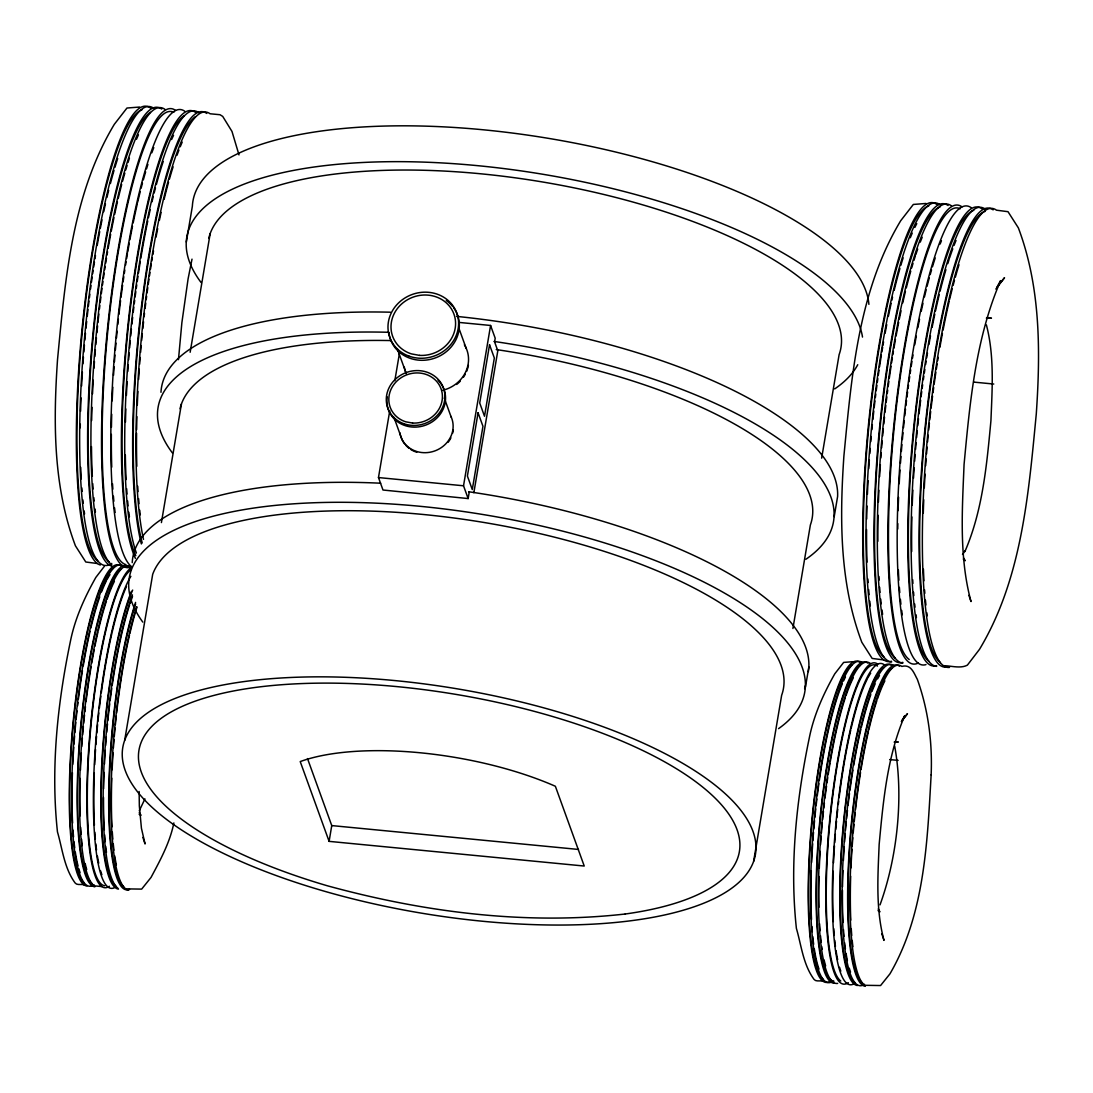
<?xml version="1.0" encoding="UTF-8"?>
<svg xmlns="http://www.w3.org/2000/svg" width="1093" height="1093" viewBox="0 0 1093 1093"><rect width="100%" height="100%" fill="white"/><g stroke="black" fill="none" stroke-linecap="round" stroke-linejoin="round"><path stroke-width="1.5" d="M178.46 359.652L181.875 322.708L188.092 278.838L192.013 259.137M186.329 242.018L192.368 206.194A342.546 121.268 9.6 0 1 528.875 135.3A342.546 121.268 9.6 0 1 868.908 304.36M124.657 740.439L152.678 574.358A320.823 113.576 9.6 0 1 506.346 526.498A320.823 113.576 9.6 0 1 781.645 695.285L753.624 861.352A320.823 113.576 9.6 0 1 247.961 864.481A320.823 113.576 9.6 0 1 315.836 676.854A320.823 113.576 9.6 0 1 753.624 861.352M161.409 522.591L181.424 404.027M190.155 352.26L210.157 233.683M469.225 492.164L468.146 498.558L382.987 490.019L378.479 477.559L389.75 410.763M394.819 380.706L399.614 352.315M329.102 841.364L300.22 761.575A178.979 63.367 9.6 0 1 555.367 786.263L584.236 866.039L329.102 841.364L331.753 825.584L307.502 758.569M468.146 498.558L463.528 485.784L490.579 325.468L458.882 322.408M473.856 492.711L497.807 350.771L494.582 341.877L495.197 338.229L490.579 325.468M792.917 628.489L810.378 524.941A320.823 113.576 9.6 0 0 496.249 349.569M821.649 458.145L839.123 354.61A320.823 113.576 9.6 0 0 556.993 184.526A320.823 113.576 9.6 0 0 208.749 238.438M805.473 686.964L808.861 666.921M834.219 516.62L837.593 496.577A342.546 121.268 9.6 0 0 456.546 316.383M173.869 822.92C169.921 842.498 160.357 860.027 151.025 877.433L141.653 889.115L125.722 888.869M144.932 798.874L139.262 810.815M998.21 284.863L1000.601 280.669C975.625 338.502 969.915 402.388 964.067 464.47C962.223 510.117 958.985 556.965 971.008 601.56L968.917 595.33M880.015 904.867C897.435 857.021 903.856 796.182 894.661 746.041M104.327 566.365L95.842 577.418C84.516 597.529 74.939 618.597 70.389 641.4C57.423 703.824 50.606 768.324 57.464 831.937C62.451 849.097 64.241 868.197 75.13 882.98C77.111 885.59 81.292 883.8 83.97 884.838M995.832 289.071L1004.535 277.718L996.925 286.912M962.509 554.438L965.297 550.804L964.969 551.405C982.716 510.281 986.774 464.867 990.927 420.723C992.184 388.821 994.548 356.072 986.378 324.853M902.408 719.836L907.477 713.702L901.383 721.653L904.717 715.765C887.229 756.26 883.24 800.978 879.155 844.438C877.857 876.381 875.589 909.171 884.005 940.39L881.805 933.846M987.648 317.23L986.364 318.145M895.659 741.368L894.757 742.01M139.631 107.046L126.966 108.029L114.3 124.342C71.919 194.868 65.266 279.521 57.519 359.638C53.243 422.171 53.079 486.453 75.431 545.817L85.787 562.007L97.332 563.51M926.003 203.476L913.338 204.446L900.673 220.772C858.292 291.284 851.638 375.951 843.892 456.068C839.629 518.588 839.451 582.883 861.803 642.247L872.159 658.437L883.718 659.926M987.02 318.295L991.447 318.145L987.252 317.844M852.499 661.73L843.646 662.413L834.765 673.848C823.439 693.946 813.861 715.013 809.312 737.83C796.346 800.24 789.529 864.741 796.387 928.353C801.388 945.527 803.164 964.627 814.053 979.396C816.034 982.006 820.215 980.216 822.892 981.254M894.183 742.147L898.309 742.01L894.607 741.71M973.89 382.113L993.769 384.039M378.479 477.559L463.528 485.784M943.355 665.705C950.91 665.651 960.419 668.916 967.387 665.131L979.492 649.351C1021.873 578.825 1028.527 494.173 1036.273 414.056C1040.55 351.536 1040.714 287.24 1018.362 227.877L1008.006 211.687L996.461 210.184A230.568 42.313 -84.5 0 0 928.517 426.584A230.568 42.313 -84.5 0 0 949.544 667.399M889.675 759.567L898.104 760.386M331.753 825.584L578.457 849.439M101.608 886.546L94.176 885.822A161.395 29.62 -84.5 0 1 85.104 706.461A161.395 29.62 -84.5 0 1 131.351 566.966M878.048 910.606L879.933 911.794L878.198 908.966M139.125 814.189L141.011 815.378L139.276 812.536M963.343 559.192L965.201 560.709L963.534 558.004M458.773 327.873L466.178 348.339M444.277 398.03L451.218 417.198M397.251 348.681L406.364 373.861M393.958 417.335L402.046 439.687A27.052 24.811 -19.9 0 0 404.601 443.84M142.882 837.429L145.082 843.974L141.434 828.289L139.344 805.992L139.125 791.496M238.998 154.905L231.989 131.447L222.726 116.418L220.021 114.724L210.075 113.768A230.568 42.313 -84.5 0 0 150.206 267.58A230.568 42.313 -84.5 0 0 143.497 539.368M464.375 344.773A32.599 29.894 -19.9 0 1 442.665 390.297M406.009 373.191A32.599 29.894 -19.9 0 1 404.314 367.152M450.917 416.365A27.052 24.811 -19.9 0 1 433.702 451.313A27.052 24.811 -19.9 0 1 399.819 432.678M891.533 661.251A230.568 42.313 -84.5 0 1 868.443 425.122A230.568 42.313 -84.5 0 1 936.81 204.418M918.366 662.986A230.568 42.313 -84.5 0 1 893.2 431.858A230.568 42.313 -84.5 0 1 961.99 206.864M902.873 663.096A230.568 42.313 -84.5 0 1 883.909 417.922A230.568 42.313 -84.5 0 1 951.388 205.826M891.615 662.003A230.568 42.313 -84.5 0 1 872.638 416.829A230.568 42.313 -84.5 0 1 940.13 204.746M902.791 662.344A230.568 42.313 -84.5 0 1 879.701 426.215A230.568 42.313 -84.5 0 1 948.082 205.511M895.304 658.191A227.699 41.78 -84.5 0 1 880.22 426.297A227.699 41.78 -84.5 0 1 940.021 207.028M882.625 614.321A227.699 41.78 -84.5 0 1 881.996 609.976M881.231 603.855A227.699 41.78 -84.5 0 1 880.698 599.06M880.056 592.379A227.699 41.78 -84.5 0 1 879.619 587.201M879.127 580.082A227.699 41.78 -84.5 0 1 878.909 576.435M877.843 541.281A227.699 41.78 -84.5 0 1 878.062 515.281M878.43 502.097A227.699 41.78 -84.5 0 1 878.909 490.292M879.605 476.63A227.699 41.78 -84.5 0 1 880.357 464.648M880.835 457.967A227.699 41.78 -84.5 0 1 881.218 452.912M881.627 447.843A227.699 41.78 -84.5 0 1 882.201 441.039M882.652 435.929A227.699 41.78 -84.5 0 1 883.294 429.098M883.8 424.002A227.699 41.78 -84.5 0 1 884.51 417.212M885.057 412.157A227.699 41.78 -84.5 0 1 885.822 405.476M886.218 402.046A227.699 41.78 -84.5 0 1 886.847 396.896M887.284 393.453A227.699 41.78 -84.5 0 1 887.721 390.023M888.172 386.594A227.699 41.78 -84.5 0 1 888.869 381.457M889.333 378.055A227.699 41.78 -84.5 0 1 891.055 366.237M891.56 362.903A227.699 41.78 -84.5 0 1 892.339 357.944M892.872 354.665A227.699 41.78 -84.5 0 1 893.405 351.427M893.937 348.216A227.699 41.78 -84.5 0 1 895.454 339.486M896.069 336.016A227.699 41.78 -84.5 0 1 898.665 322.367M899.32 319.033A227.699 41.78 -84.5 0 1 901.028 310.836M902.75 302.911A227.699 41.78 -84.5 0 1 905.428 291.421M906.302 287.896A227.699 41.78 -84.5 0 1 910.756 271.119M911.658 267.949A227.699 41.78 -84.5 0 1 913.038 263.345M913.953 260.366A227.699 41.78 -84.5 0 1 915.333 256.049M915.797 254.655A227.699 41.78 -84.5 0 1 917.696 249.095M920.265 242.113A227.699 41.78 -84.5 0 1 922.219 237.236M884.046 657.112A227.699 41.78 -84.5 0 1 868.962 425.218A227.699 41.78 -84.5 0 1 928.763 205.949M870.342 605.864A227.699 41.78 -84.5 0 1 869.782 601.191M869.099 594.66A227.699 41.78 -84.5 0 1 868.634 589.578M868.102 582.583A227.699 41.78 -84.5 0 1 867.856 578.989M867.036 562.157A227.699 41.78 -84.5 0 1 866.571 529.586M866.694 519.025A227.699 41.78 -84.5 0 1 867.009 506.004M867.418 494.296A227.699 41.78 -84.5 0 1 868.061 480.674M868.757 468.692A227.699 41.78 -84.5 0 1 869.331 460.221M869.823 453.513A227.699 41.78 -84.5 0 1 870.219 448.444M870.779 441.654A227.699 41.78 -84.5 0 1 871.23 436.544M871.872 429.713A227.699 41.78 -84.5 0 1 872.364 424.603M872.883 419.507A227.699 41.78 -84.5 0 1 873.799 411.064M874.168 407.716A227.699 41.78 -84.5 0 1 874.96 400.953M875.37 397.524A227.699 41.78 -84.5 0 1 875.794 394.081M876.231 390.652A227.699 41.78 -84.5 0 1 876.9 385.501M877.365 382.085A227.699 41.78 -84.5 0 1 877.829 378.67M878.307 375.268A227.699 41.78 -84.5 0 1 879.045 370.185M879.537 366.824A227.699 41.78 -84.5 0 1 881.341 355.211M881.873 351.96A227.699 41.78 -84.5 0 1 882.666 347.123M882.966 345.374A227.699 41.78 -84.5 0 1 883.568 341.877M885.125 333.201A227.699 41.78 -84.5 0 1 886.737 324.648M888.39 316.287A227.699 41.78 -84.5 0 1 891.137 303.376M891.833 300.261A227.699 41.78 -84.5 0 1 892.544 297.2M894.17 290.328A227.699 41.78 -84.5 0 1 899.935 268.441M900.851 265.312A227.699 41.78 -84.5 0 1 903.146 257.811M910.305 237.727A227.699 41.78 -84.5 0 1 912.245 233.082M914.841 227.44A227.699 41.78 -84.5 0 1 916.781 223.641M936.592 665.61A230.568 42.313 -84.5 0 1 913.502 429.481A230.568 42.313 -84.5 0 1 981.883 208.777M929.105 661.47A227.699 41.78 -84.5 0 1 914.021 429.576A227.699 41.78 -84.5 0 1 973.822 210.307M909.226 659.544A227.699 41.78 -84.5 0 1 895.946 410.681A227.699 41.78 -84.5 0 1 960.2 208.79M902.285 614.812A227.699 41.78 -84.5 0 1 901.684 610.4M900.919 604.197A227.699 41.78 -84.5 0 1 900.413 599.333M899.785 592.597A227.699 41.78 -84.5 0 1 899.375 587.365M898.897 580.192A227.699 41.78 -84.5 0 1 898.364 569.986M897.749 529.012A227.699 41.78 -84.5 0 1 897.818 523.629M898.104 510.663A227.699 41.78 -84.5 0 1 898.569 497.301M899.211 483.693A227.699 41.78 -84.5 0 1 900.017 469.99M900.468 463.241A227.699 41.78 -84.5 0 1 900.974 456.519M901.37 451.45A227.699 41.78 -84.5 0 1 901.93 444.66M902.381 439.55A227.699 41.78 -84.5 0 1 903.009 432.732M903.515 427.623A227.699 41.78 -84.5 0 1 904.212 420.832M904.758 415.764A227.699 41.78 -84.5 0 1 905.51 409.055M905.906 405.681A227.699 41.78 -84.5 0 1 906.521 400.53M906.944 397.101A227.699 41.78 -84.5 0 1 907.6 391.95M908.051 388.521A227.699 41.78 -84.5 0 1 908.515 385.091M908.98 381.676A227.699 41.78 -84.5 0 1 909.704 376.579M910.196 373.191A227.699 41.78 -84.5 0 1 910.688 369.83M911.193 366.483A227.699 41.78 -84.5 0 1 911.958 361.51M912.491 358.231A227.699 41.78 -84.5 0 1 913.01 354.965M914.718 344.882A227.699 41.78 -84.5 0 1 916.276 336.207M917.874 327.668A227.699 41.78 -84.5 0 1 919.541 319.293M921.249 311.15A227.699 41.78 -84.5 0 1 922.984 303.28M924.459 296.9A227.699 41.78 -84.5 0 1 926.181 289.823M927.055 286.352A227.699 41.78 -84.5 0 1 929.282 277.923M930.184 274.644A227.699 41.78 -84.5 0 1 931.55 269.875M932.452 266.788A227.699 41.78 -84.5 0 1 935.212 257.975M940.144 244.026A227.699 41.78 -84.5 0 1 941.442 240.747M925.99 664.585A230.568 42.313 -84.5 0 1 902.9 428.456A230.568 42.313 -84.5 0 1 971.281 207.752M916.426 617.6A227.699 41.78 -84.5 0 1 916.002 614.717M915.019 607.134A227.699 41.78 -84.5 0 1 914.663 603.951M913.844 595.658A227.699 41.78 -84.5 0 1 913.557 592.215M912.915 583.348A227.699 41.78 -84.5 0 1 912.696 579.714M911.712 551.473A227.699 41.78 -84.5 0 1 911.89 516.921M912.231 505.362A227.699 41.78 -84.5 0 1 912.86 490.156M913.502 478.188A227.699 41.78 -84.5 0 1 914.158 467.913M914.636 461.232A227.699 41.78 -84.5 0 1 915.142 454.497M915.551 449.414A227.699 41.78 -84.5 0 1 916.139 442.597M916.603 437.487A227.699 41.78 -84.5 0 1 917.259 430.669M917.778 425.573A227.699 41.78 -84.5 0 1 918.489 418.797M919.049 413.755A227.699 41.78 -84.5 0 1 920.648 400.161M921.085 396.732A227.699 41.78 -84.5 0 1 921.741 391.581M922.191 388.152A227.699 41.78 -84.5 0 1 922.656 384.736M923.38 379.626A227.699 41.78 -84.5 0 1 923.858 376.224M924.35 372.863A227.699 41.78 -84.5 0 1 924.856 369.502M925.621 364.502A227.699 41.78 -84.5 0 1 926.14 361.209M926.673 357.944A227.699 41.78 -84.5 0 1 927.465 353.08M928.941 344.486A227.699 41.78 -84.5 0 1 930.498 335.838M932.124 327.326A227.699 41.78 -84.5 0 1 934.816 314.115M935.512 310.904A227.699 41.78 -84.5 0 1 939.229 294.686M940.089 291.162A227.699 41.78 -84.5 0 1 945.923 269.67M947.754 263.632A227.699 41.78 -84.5 0 1 949.134 259.314M949.585 257.921A227.699 41.78 -84.5 0 1 952.768 248.808M954.066 245.378A227.699 41.78 -84.5 0 1 956.02 240.501M936.674 666.361A230.568 42.313 -84.5 0 1 917.696 421.188A230.568 42.313 -84.5 0 1 985.189 209.105M947.863 666.703A230.568 42.313 -84.5 0 1 924.774 430.574A230.568 42.313 -84.5 0 1 993.141 209.87M940.363 662.549A227.699 41.78 -84.5 0 1 925.293 430.656A227.699 41.78 -84.5 0 1 985.094 211.386M927.26 615.81A227.699 41.78 -84.5 0 1 926.864 612.831M925.935 605.03A227.699 41.78 -84.5 0 1 925.429 600.112M924.828 593.308A227.699 41.78 -84.5 0 1 924.555 589.796M923.968 580.793A227.699 41.78 -84.5 0 1 923.421 569.234M923.284 513.095A227.699 41.78 -84.5 0 1 923.749 499.733M924.295 487.833A227.699 41.78 -84.5 0 1 925.088 474.143M925.662 465.673A227.699 41.78 -84.5 0 1 926.154 458.964M926.55 453.896A227.699 41.78 -84.5 0 1 927.11 447.092M927.561 441.982A227.699 41.78 -84.5 0 1 928.189 435.164M928.695 430.055A227.699 41.78 -84.5 0 1 929.392 423.264M929.747 419.89A227.699 41.78 -84.5 0 1 930.69 411.501M931.086 408.113A227.699 41.78 -84.5 0 1 932.561 396.103M933.012 392.66A227.699 41.78 -84.5 0 1 933.695 387.523M934.16 384.108A227.699 41.78 -84.5 0 1 935.868 372.262M936.373 368.915A227.699 41.78 -84.5 0 1 937.152 363.942M937.671 360.663A227.699 41.78 -84.5 0 1 938.19 357.397M939.898 347.328A227.699 41.78 -84.5 0 1 942.412 333.502M943.068 330.1A227.699 41.78 -84.5 0 1 949.216 301.135M949.639 299.332A227.699 41.78 -84.5 0 1 952.235 288.784M953.123 285.369A227.699 41.78 -84.5 0 1 954.462 280.354M955.364 277.089A227.699 41.78 -84.5 0 1 959.012 264.725M142.8 622.095A342.546 121.268 9.6 0 1 486.303 515.076A342.546 121.268 9.6 0 1 778.558 728.648M132.226 562.649A342.546 121.268 9.6 0 1 380.665 483.215M468.678 491.754A342.546 121.268 9.6 0 1 808.342 671.621M494.036 341.453A342.546 121.268 9.6 0 1 805.937 559.247M172.448 452.98A342.546 121.268 9.6 0 1 388.739 332.286M180.017 408.782A320.823 113.576 9.6 0 1 390.611 340.565M160.972 392.305A342.546 121.268 9.6 0 1 390.406 312.202M857.745 364.707A342.546 121.268 9.6 0 1 834.683 388.917M201.194 282.65A342.546 121.268 9.6 0 1 465.181 164.551A342.546 121.268 9.6 0 1 862.5 337.068M453.267 429.904A27.052 24.811 -19.9 0 1 452.639 433.17M450.876 437.869A27.052 24.811 -19.9 0 1 448.171 442.228M416.788 452.242A27.052 24.811 -19.9 0 1 410.667 449.387M409.301 448.444A27.052 24.811 -19.9 0 1 405.64 445.097M438.033 380.255A29.593 27.134 -19.9 0 1 424.535 425.532A29.593 27.134 -19.9 0 1 387.277 396.896M100.351 564.999A230.568 42.313 -84.5 0 1 83.41 315.781A230.568 42.313 -84.5 0 1 150.438 108.002M131.98 566.557A230.568 42.313 -84.5 0 1 106.827 335.428A230.568 42.313 -84.5 0 1 175.618 110.434M111.91 564.917A230.568 42.313 -84.5 0 1 98.957 308.691A230.568 42.313 -84.5 0 1 165.016 109.409M111.773 563.428A230.568 42.313 -84.5 0 1 84.557 337.573A230.568 42.313 -84.5 0 1 153.744 108.316M111.609 566.078A230.568 42.313 -84.5 0 1 94.681 316.874A230.568 42.313 -84.5 0 1 161.709 109.081M108.931 561.775A227.699 41.78 -84.5 0 1 93.042 338.324A227.699 41.78 -84.5 0 1 150.383 112.292M95.419 512.057A227.699 41.78 -84.5 0 1 95.036 508.996M94.148 500.99A227.699 41.78 -84.5 0 1 93.834 497.657M93.11 489.022A227.699 41.78 -84.5 0 1 92.741 483.652M92.331 476.329A227.699 41.78 -84.5 0 1 91.484 446.6M91.648 420.477A227.699 41.78 -84.5 0 1 92.003 407.347M92.522 393.876A227.699 41.78 -84.5 0 1 93.233 380.2M93.984 368.218A227.699 41.78 -84.5 0 1 94.463 361.537M94.845 356.496A227.699 41.78 -84.5 0 1 95.378 349.719M95.815 344.609A227.699 41.78 -84.5 0 1 96.43 337.792M96.922 332.682A227.699 41.78 -84.5 0 1 97.605 325.878M97.946 322.476A227.699 41.78 -84.5 0 1 98.876 314.06M99.449 309.046A227.699 41.78 -84.5 0 1 99.846 305.616M100.269 302.187A227.699 41.78 -84.5 0 1 100.898 297.036M101.348 293.593A227.699 41.78 -84.5 0 1 102.018 288.456M102.482 285.041A227.699 41.78 -84.5 0 1 102.961 281.625M103.439 278.223A227.699 41.78 -84.5 0 1 104.177 273.168M104.682 269.807A227.699 41.78 -84.5 0 1 105.188 266.473M105.707 263.167A227.699 41.78 -84.5 0 1 106.486 258.249M107.018 254.997A227.699 41.78 -84.5 0 1 107.565 251.786M108.152 248.289A227.699 41.78 -84.5 0 1 110.653 234.421M111.295 231.019A227.699 41.78 -84.5 0 1 113.959 217.657M114.642 214.419A227.699 41.78 -84.5 0 1 117.429 201.863M118.208 198.557A227.699 41.78 -84.5 0 1 121.678 184.58M122.566 181.219A227.699 41.78 -84.5 0 1 124.834 173.104M125.736 169.975A227.699 41.78 -84.5 0 1 127.116 165.412M128.031 162.474A227.699 41.78 -84.5 0 1 129.411 158.225M136.488 139.262A227.699 41.78 -84.5 0 1 138.442 134.835M97.66 560.682A227.699 41.78 -84.5 0 1 82.576 328.788A227.699 41.78 -84.5 0 1 142.391 109.519M84.557 513.929A227.699 41.78 -84.5 0 1 84.161 510.964M83.218 503.163A227.699 41.78 -84.5 0 1 82.877 499.897M82.112 491.426A227.699 41.78 -84.5 0 1 81.852 487.929M81.265 478.925A227.699 41.78 -84.5 0 1 80.718 467.353M80.24 427.787A227.699 41.78 -84.5 0 1 80.295 424.193M80.581 411.228A227.699 41.78 -84.5 0 1 81.046 397.866M81.592 385.966A227.699 41.78 -84.5 0 1 82.385 372.262M82.945 363.805A227.699 41.78 -84.5 0 1 83.437 357.083M83.847 352.014A227.699 41.78 -84.5 0 1 84.407 345.224M84.858 340.114A227.699 41.78 -84.5 0 1 85.486 333.297M85.992 328.187A227.699 41.78 -84.5 0 1 86.689 321.397M87.235 316.328A227.699 41.78 -84.5 0 1 87.987 309.62M88.383 306.245A227.699 41.78 -84.5 0 1 88.998 301.094M89.421 297.665A227.699 41.78 -84.5 0 1 89.858 294.222M90.528 289.085A227.699 41.78 -84.5 0 1 90.992 285.656M91.457 282.24A227.699 41.78 -84.5 0 1 92.181 277.144M92.659 273.756A227.699 41.78 -84.5 0 1 93.165 270.395M93.67 267.047A227.699 41.78 -84.5 0 1 94.435 262.074M94.968 258.781A227.699 41.78 -84.5 0 1 95.487 255.53M97.195 245.447A227.699 41.78 -84.5 0 1 99.709 231.62M100.351 228.232A227.699 41.78 -84.5 0 1 102.018 219.857M103.726 211.714A227.699 41.78 -84.5 0 1 105.461 203.844M106.936 197.464A227.699 41.78 -84.5 0 1 108.658 190.387M110.407 183.501A227.699 41.78 -84.5 0 1 114.014 170.44M114.929 167.338A227.699 41.78 -84.5 0 1 117.689 158.54M135.395 558.345A230.568 42.313 -84.5 0 1 132.144 290.096A230.568 42.313 -84.5 0 1 195.497 112.36M135.805 555.64A227.699 41.78 -84.5 0 1 129.015 320.003A227.699 41.78 -84.5 0 1 184.184 115.571M125.818 564.589A227.699 41.78 -84.5 0 1 108.644 322.667A227.699 41.78 -84.5 0 1 173.828 112.36M115.107 512.453A227.699 41.78 -84.5 0 1 114.546 507.78M113.863 501.25A227.699 41.78 -84.5 0 1 113.412 496.167M112.866 489.158A227.699 41.78 -84.5 0 1 112.511 483.762M111.746 467.121A227.699 41.78 -84.5 0 1 111.363 434.386M111.445 427.199A227.699 41.78 -84.5 0 1 111.718 414.233M112.183 400.871A227.699 41.78 -84.5 0 1 112.825 387.264M113.535 375.282A227.699 41.78 -84.5 0 1 114.096 366.811M114.464 361.783A227.699 41.78 -84.5 0 1 114.984 355.034M115.407 349.938A227.699 41.78 -84.5 0 1 116.008 343.12M116.473 338.01A227.699 41.78 -84.5 0 1 117.129 331.193M117.825 324.402A227.699 41.78 -84.5 0 1 118.372 319.334M118.946 314.306A227.699 41.78 -84.5 0 1 120.572 300.671M121.009 297.241A227.699 41.78 -84.5 0 1 122.607 285.246M123.085 281.844A227.699 41.78 -84.5 0 1 123.81 276.775M124.315 273.4A227.699 41.78 -84.5 0 1 124.821 270.067M125.586 265.08A227.699 41.78 -84.5 0 1 126.105 261.801M126.638 258.535A227.699 41.78 -84.5 0 1 127.444 253.713M127.731 251.964A227.699 41.78 -84.5 0 1 129.261 243.247M129.889 239.791A227.699 41.78 -84.5 0 1 132.499 226.196M133.168 222.876A227.699 41.78 -84.5 0 1 137.308 203.79M137.663 202.273A227.699 41.78 -84.5 0 1 140.232 191.658M141.12 188.215A227.699 41.78 -84.5 0 1 142.445 183.146M143.347 179.853A227.699 41.78 -84.5 0 1 145.629 171.888M146.544 168.841A227.699 41.78 -84.5 0 1 147.91 164.401M151.831 152.801A227.699 41.78 -84.5 0 1 153.771 147.61M131.788 566.843A230.568 42.313 -84.5 0 1 118.836 310.617A230.568 42.313 -84.5 0 1 184.895 111.336M129.411 516.811A227.699 41.78 -84.5 0 1 128.837 512.262M128.113 505.895A227.699 41.78 -84.5 0 1 127.621 500.922M127.048 494.05A227.699 41.78 -84.5 0 1 126.665 488.721M126.132 479.595A227.699 41.78 -84.5 0 1 125.34 455.057M125.476 422.117A227.699 41.78 -84.5 0 1 125.845 408.946M126.405 395.434A227.699 41.78 -84.5 0 1 127.13 381.758M127.785 371.483A227.699 41.78 -84.5 0 1 128.25 364.816M128.632 359.761A227.699 41.78 -84.5 0 1 129.179 352.984M129.616 347.875A227.699 41.78 -84.5 0 1 130.231 341.057M130.723 335.947A227.699 41.78 -84.5 0 1 131.392 329.143M131.925 324.061A227.699 41.78 -84.5 0 1 132.663 317.325M133.237 312.311A227.699 41.78 -84.5 0 1 133.852 307.174M134.275 303.731A227.699 41.78 -84.5 0 1 134.699 300.302M135.136 296.872A227.699 41.78 -84.5 0 1 135.819 291.722M136.283 288.306A227.699 41.78 -84.5 0 1 136.762 284.89M137.24 281.502A227.699 41.78 -84.5 0 1 137.978 276.433M138.483 273.072A227.699 41.78 -84.5 0 1 140.287 261.514M140.819 258.262A227.699 41.78 -84.5 0 1 147.76 220.936M148.443 217.685A227.699 41.78 -84.5 0 1 150.178 209.747M151.995 201.822A227.699 41.78 -84.5 0 1 153.28 196.494M154.154 192.996A227.699 41.78 -84.5 0 1 155.479 187.859M156.367 184.498A227.699 41.78 -84.5 0 1 163.212 161.504M171.587 139.535A227.699 41.78 -84.5 0 1 173.527 135.368M136.393 553.058A230.568 42.313 -84.5 0 1 136.557 282.472A230.568 42.313 -84.5 0 1 198.817 112.675M141.352 543.959A230.568 42.313 -84.5 0 1 146.148 272.034A230.568 42.313 -84.5 0 1 206.768 113.44M142.227 542.975A227.699 41.78 -84.5 0 1 142.377 303.321A227.699 41.78 -84.5 0 1 195.442 116.65M140.287 514.885A227.699 41.78 -84.5 0 1 139.726 510.212M139.043 503.695A227.699 41.78 -84.5 0 1 138.592 498.599M138.046 491.604A227.699 41.78 -84.5 0 1 137.704 486.194M136.83 466.274A227.699 41.78 -84.5 0 1 136.57 433.238M136.625 429.631A227.699 41.78 -84.5 0 1 136.912 416.679M137.308 404.997A227.699 41.78 -84.5 0 1 137.923 391.417M138.606 379.421A227.699 41.78 -84.5 0 1 139.276 369.243M139.644 364.215A227.699 41.78 -84.5 0 1 140.164 357.466M140.587 352.37A227.699 41.78 -84.5 0 1 141.188 345.566M141.653 340.442A227.699 41.78 -84.5 0 1 142.322 333.625M142.841 328.528A227.699 41.78 -84.5 0 1 143.566 321.779M144.126 316.738A227.699 41.78 -84.5 0 1 144.508 313.404M145.123 308.253A227.699 41.78 -84.5 0 1 145.752 303.103M146.189 299.673A227.699 41.78 -84.5 0 1 146.626 296.244M147.09 292.815A227.699 41.78 -84.5 0 1 147.787 287.691M148.265 284.289A227.699 41.78 -84.5 0 1 148.99 279.207M149.495 275.846A227.699 41.78 -84.5 0 1 150.001 272.499M150.506 269.179A227.699 41.78 -84.5 0 1 151.285 264.233M151.818 260.981A227.699 41.78 -84.5 0 1 152.351 257.743M152.924 254.396A227.699 41.78 -84.5 0 1 153.526 250.898M156.039 237.072A227.699 41.78 -84.5 0 1 157.679 228.628M159.373 220.39A227.699 41.78 -84.5 0 1 161.095 212.411M164.114 199.35A227.699 41.78 -84.5 0 1 168.527 182.285M169.442 179.047A227.699 41.78 -84.5 0 1 173.104 166.833M177.025 155.233A227.699 41.78 -84.5 0 1 178.951 150.042M180.249 146.749A227.699 41.78 -84.5 0 1 182.203 142.104M86.962 886.04A161.395 29.62 -84.5 0 1 73.969 713.838A161.395 29.62 -84.5 0 1 121.145 565.983M109.396 886.259A161.395 29.62 -84.5 0 1 88.67 749.129A161.395 29.62 -84.5 0 1 130.982 567.95M94.08 884.784A161.395 29.62 -84.5 0 1 75.034 726.681A161.395 29.62 -84.5 0 1 123.468 566.201M94.845 886.806A161.395 29.62 -84.5 0 1 81.852 714.603A161.395 29.62 -84.5 0 1 129.029 566.734M92.085 883.622A159.387 29.251 -84.5 0 1 80.964 727.2A159.387 29.251 -84.5 0 1 121.104 568.988M86.716 869.522A159.387 29.251 -84.5 0 1 85.172 863.525M82.248 845.64A159.387 29.251 -84.5 0 1 81.579 839.328M81.142 834.328A159.387 29.251 -84.5 0 1 80.663 827.387M80.144 815.856A159.387 29.251 -84.5 0 1 80.144 778.421M80.431 770.141A159.387 29.251 -84.5 0 1 81.306 753.227M81.743 746.505A159.387 29.251 -84.5 0 1 82.358 738.267M82.631 734.947A159.387 29.251 -84.5 0 1 83.369 726.599M83.683 723.252A159.387 29.251 -84.5 0 1 84.53 714.931M84.899 711.625A159.387 29.251 -84.5 0 1 85.445 706.706M86.06 701.61A159.387 29.251 -84.5 0 1 91.129 666.634M91.73 663.178A159.387 29.251 -84.5 0 1 94.23 649.611M94.886 646.305A159.387 29.251 -84.5 0 1 97.946 632.123M98.288 630.62A159.387 29.251 -84.5 0 1 106.431 601.136M107.032 599.36A159.387 29.251 -84.5 0 1 114.396 581.367M84.202 882.857A159.387 29.251 -84.5 0 1 73.081 726.449A159.387 29.251 -84.5 0 1 113.221 568.223M80.076 872.624A159.387 29.251 -84.5 0 1 78.833 868.771M78.04 865.888A159.387 29.251 -84.5 0 1 75.321 852.144M74.734 847.881A159.387 29.251 -84.5 0 1 74.01 841.774M73.545 836.924A159.387 29.251 -84.5 0 1 73.012 830.134M72.589 823.043A159.387 29.251 -84.5 0 1 72.425 772.71M72.766 764.335A159.387 29.251 -84.5 0 1 73.75 747.366M73.969 744.101A159.387 29.251 -84.5 0 1 74.611 735.849M74.884 732.515A159.387 29.251 -84.5 0 1 75.8 722.487M76.127 719.153A159.387 29.251 -84.5 0 1 77.002 710.86M77.562 705.955A159.387 29.251 -84.5 0 1 77.972 702.553M78.382 699.137A159.387 29.251 -84.5 0 1 82.453 670.678M83.246 665.869A159.387 29.251 -84.5 0 1 90.05 631.358M90.828 628.051A159.387 29.251 -84.5 0 1 99.75 596.846M101.581 591.846A159.387 29.251 -84.5 0 1 106.513 580.602M107.114 579.427A159.387 29.251 -84.5 0 1 109.969 574.617M118.509 889.101A161.395 29.62 -84.5 0 1 101.471 770.469A161.395 29.62 -84.5 0 1 131.392 591.395M115.749 885.904A159.387 29.251 -84.5 0 1 102.428 758.966A159.387 29.251 -84.5 0 1 132.663 590.07M104.791 885.754A159.387 29.251 -84.5 0 1 89.981 736.436A159.387 29.251 -84.5 0 1 130.846 569.931M101.881 874.728A159.387 29.251 -84.5 0 1 100.624 870.875M98.725 863.224A159.387 29.251 -84.5 0 1 97.427 856.147M96.526 849.985A159.387 29.251 -84.5 0 1 95.815 843.878M95.337 839.028A159.387 29.251 -84.5 0 1 94.804 832.238M94.394 825.16A159.387 29.251 -84.5 0 1 94.285 773.161M94.654 764.758A159.387 29.251 -84.5 0 1 95.542 749.484M95.897 744.565A159.387 29.251 -84.5 0 1 96.553 736.286M96.826 732.952A159.387 29.251 -84.5 0 1 97.605 724.604M97.933 721.271A159.387 29.251 -84.5 0 1 98.807 712.978M99.367 708.059A159.387 29.251 -84.5 0 1 100.843 696.145M101.294 692.743A159.387 29.251 -84.5 0 1 111.855 633.462M112.21 631.973A159.387 29.251 -84.5 0 1 126.474 586.545M114.259 887.817A161.395 29.62 -84.5 0 1 94.435 761.766A161.395 29.62 -84.5 0 1 130.873 576.339M106.472 852.376A159.387 29.251 -84.5 0 1 105.72 846.392M105.229 841.61A159.387 29.251 -84.5 0 1 104.668 834.915M104.327 829.669A159.387 29.251 -84.5 0 1 103.521 797.535M103.616 788.777A159.387 29.251 -84.5 0 1 104.095 772.423M104.477 764.007A159.387 29.251 -84.5 0 1 105.283 750.426M105.638 745.508A159.387 29.251 -84.5 0 1 106.294 737.229M106.718 732.228A159.387 29.251 -84.5 0 1 107.51 723.88M107.838 720.547A159.387 29.251 -84.5 0 1 109.724 703.892M110.147 700.49A159.387 29.251 -84.5 0 1 111.746 688.617M112.224 685.256A159.387 29.251 -84.5 0 1 129.63 604.839M130.094 603.432A159.387 29.251 -84.5 0 1 132.513 596.518M117.839 888.103A161.395 29.62 -84.5 0 1 104.026 765.483A161.395 29.62 -84.5 0 1 132.458 594.865M129.575 889.306A161.395 29.62 -84.5 0 1 108.822 787.793A161.395 29.62 -84.5 0 1 135.573 602.393M123.632 886.669A159.387 29.251 -84.5 0 1 109.737 771.289A159.387 29.251 -84.5 0 1 135.655 603.964M116.364 864.932A159.387 29.251 -84.5 0 1 114.751 855.956M113.973 850.204A159.387 29.251 -84.5 0 1 113.276 844.001M112.825 839.069A159.387 29.251 -84.5 0 1 112.319 832.197M112.019 826.868A159.387 29.251 -84.5 0 1 111.8 778.189M112.128 769.827A159.387 29.251 -84.5 0 1 113.057 752.886M113.399 747.913A159.387 29.251 -84.5 0 1 114.041 739.66M114.314 736.327A159.387 29.251 -84.5 0 1 115.066 727.979M115.393 724.632A159.387 29.251 -84.5 0 1 116.254 716.325M116.623 713.032A159.387 29.251 -84.5 0 1 129.48 635.17M129.835 633.667A159.387 29.251 -84.5 0 1 137.049 607.052M128.714 890.085A161.395 29.62 -84.5 0 1 111.254 783.203A161.395 29.62 -84.5 0 1 136.557 606.779M468.405 365.226A32.599 29.894 -19.9 0 1 466.602 371.401M465.194 374.339A32.599 29.894 -19.9 0 1 463.473 377.167M460.358 381.047A32.599 29.894 -19.9 0 1 456.642 384.463M453.486 307.529A35.645 32.694 -19.9 0 1 435.943 357.698A35.645 32.694 -19.9 0 1 388.889 332.504M446.272 300.466A35.645 32.694 -19.9 0 1 452.611 306.395M830.694 980.981A161.395 29.62 -84.5 0 1 811.634 822.879A161.395 29.62 -84.5 0 1 860.068 662.399M848.318 982.689A161.395 29.62 -84.5 0 1 829.259 824.587A161.395 29.62 -84.5 0 1 877.693 664.107M837.662 983.399A161.395 29.62 -84.5 0 1 822.66 815.46A161.395 29.62 -84.5 0 1 870.274 663.383M833.016 981.2A161.395 29.62 -84.5 0 1 813.957 823.097A161.395 29.62 -84.5 0 1 862.391 662.618M833.768 983.222A161.395 29.62 -84.5 0 1 820.775 811.02A161.395 29.62 -84.5 0 1 867.951 663.164M833.973 981.241A159.387 29.251 -84.5 0 1 819.163 831.923A159.387 29.251 -84.5 0 1 860.027 665.405M825.639 965.952A159.387 29.251 -84.5 0 1 824.095 959.941M822.141 949.325A159.387 29.251 -84.5 0 1 821.731 946.511M821.171 942.07A159.387 29.251 -84.5 0 1 820.501 935.745M820.064 930.744A159.387 29.251 -84.5 0 1 819.586 923.804M818.93 907.299A159.387 29.251 -84.5 0 1 819.026 876.477M819.299 868.225A159.387 29.251 -84.5 0 1 820.119 851.351M820.556 844.547A159.387 29.251 -84.5 0 1 821.157 836.336M821.417 833.03A159.387 29.251 -84.5 0 1 822.291 823.015M822.605 819.668A159.387 29.251 -84.5 0 1 823.453 811.348M823.821 808.055A159.387 29.251 -84.5 0 1 824.382 803.136M824.983 798.027A159.387 29.251 -84.5 0 1 826.54 786.127M827.005 782.752A159.387 29.251 -84.5 0 1 827.729 777.724M828.234 774.404A159.387 29.251 -84.5 0 1 830.052 763.051M830.352 761.329A159.387 29.251 -84.5 0 1 845.354 697.566M845.955 695.776A159.387 29.251 -84.5 0 1 853.319 677.783M823.125 979.273A159.387 29.251 -84.5 0 1 812.003 822.865A159.387 29.251 -84.5 0 1 852.144 664.64M818.999 969.04A159.387 29.251 -84.5 0 1 814.244 948.56M813.657 944.297A159.387 29.251 -84.5 0 1 812.768 936.605M812.318 931.673A159.387 29.251 -84.5 0 1 811.935 926.55M811.512 919.473A159.387 29.251 -84.5 0 1 811.293 870.793M811.621 862.445A159.387 29.251 -84.5 0 1 812.673 843.796M812.891 840.517A159.387 29.251 -84.5 0 1 813.534 832.265M813.807 828.931A159.387 29.251 -84.5 0 1 814.558 820.583M814.886 817.236A159.387 29.251 -84.5 0 1 815.747 808.929M816.116 805.637A159.387 29.251 -84.5 0 1 816.895 798.969M817.304 795.567A159.387 29.251 -84.5 0 1 818.876 783.667M819.354 780.306A159.387 29.251 -84.5 0 1 828.986 727.774M829.327 726.285A159.387 29.251 -84.5 0 1 842.361 683.671M843.591 680.857A159.387 29.251 -84.5 0 1 845.435 677.018M857.431 985.517A161.395 29.62 -84.5 0 1 844.438 813.301A161.395 29.62 -84.5 0 1 891.615 665.446M854.671 982.334A159.387 29.251 -84.5 0 1 843.55 825.912A159.387 29.251 -84.5 0 1 883.69 667.7M840.763 980.981A159.387 29.251 -84.5 0 1 831.8 803.847A159.387 29.251 -84.5 0 1 877.474 666.074M840.804 971.158A159.387 29.251 -84.5 0 1 839.547 967.291M837.662 959.654A159.387 29.251 -84.5 0 1 836.049 950.678M835.448 946.401A159.387 29.251 -84.5 0 1 834.738 940.308M834.26 935.444A159.387 29.251 -84.5 0 1 833.74 928.654M833.317 921.577A159.387 29.251 -84.5 0 1 833.153 871.244M833.494 862.869A159.387 29.251 -84.5 0 1 834.478 845.9M834.697 842.635A159.387 29.251 -84.5 0 1 835.339 834.369M835.749 829.368A159.387 29.251 -84.5 0 1 836.528 821.021M836.855 817.687A159.387 29.251 -84.5 0 1 837.73 809.394M838.29 804.475A159.387 29.251 -84.5 0 1 838.7 801.073M839.11 797.671A159.387 29.251 -84.5 0 1 850.778 729.892M851.133 728.389A159.387 29.251 -84.5 0 1 867.241 679.136M867.842 677.961A159.387 29.251 -84.5 0 1 870.697 673.151M854.808 983.317A161.395 29.62 -84.5 0 1 835.762 825.215A161.395 29.62 -84.5 0 1 884.196 664.735M850.545 972.087A159.387 29.251 -84.5 0 1 849.288 968.234M847.403 960.597A159.387 29.251 -84.5 0 1 846.091 953.506M845.395 948.806A159.387 29.251 -84.5 0 1 844.643 942.808M844.001 936.387A159.387 29.251 -84.5 0 1 843.482 929.596M843.058 922.519A159.387 29.251 -84.5 0 1 842.471 890.371M842.512 886.778A159.387 29.251 -84.5 0 1 842.949 870.52M843.4 860.423A159.387 29.251 -84.5 0 1 844.22 846.843M844.561 841.938A159.387 29.251 -84.5 0 1 845.217 833.645M845.49 830.311A159.387 29.251 -84.5 0 1 846.269 821.963M846.597 818.63A159.387 29.251 -84.5 0 1 847.471 810.337M848.031 805.418A159.387 29.251 -84.5 0 1 849.507 793.504M849.958 790.102A159.387 29.251 -84.5 0 1 852.923 770.141M853.715 765.332A159.387 29.251 -84.5 0 1 860.874 729.332M861.298 727.514A159.387 29.251 -84.5 0 1 870.82 694.615M872.05 691.322A159.387 29.251 -84.5 0 1 875.138 683.904M877.583 678.903A159.387 29.251 -84.5 0 1 879.482 675.583M864.549 984.26A161.395 29.62 -84.5 0 1 845.504 826.158A161.395 29.62 -84.5 0 1 893.937 665.678M865.314 986.282A161.395 29.62 -84.5 0 1 852.321 814.066A161.395 29.62 -84.5 0 1 899.498 666.211M862.555 983.085A159.387 29.251 -84.5 0 1 851.433 826.677A159.387 29.251 -84.5 0 1 891.574 668.465M852.895 946.634A159.387 29.251 -84.5 0 1 852.198 940.417M851.748 935.485A159.387 29.251 -84.5 0 1 851.242 928.613M850.791 920.156A159.387 29.251 -84.5 0 1 850.668 876.258M850.969 867.938A159.387 29.251 -84.5 0 1 851.98 849.302M852.212 845.968A159.387 29.251 -84.5 0 1 852.827 837.744M853.237 832.743A159.387 29.251 -84.5 0 1 853.988 824.395M854.316 821.062A159.387 29.251 -84.5 0 1 855.177 812.755M855.546 809.448A159.387 29.251 -84.5 0 1 860.546 772.532M861.065 769.294A159.387 29.251 -84.5 0 1 868.416 731.586M868.757 730.097A159.387 29.251 -84.5 0 1 876.9 700.613M877.501 698.823A159.387 29.251 -84.5 0 1 884.865 680.83M804.708 687.962L804.694 688.713L805.254 685.98L804.708 687.962M931.14 774.91C927.301 842.197 924.733 914.158 889.948 973.849L880.575 985.544L864.645 985.299A161.395 29.62 -84.5 0 1 855.573 805.937A161.395 29.62 -84.5 0 1 901.821 666.429C911.111 663.888 913.844 672.974 917.314 679.286C928.299 709.931 932.493 742.352 931.14 774.91M478.065 412.785L467.394 476.042L472.285 489.541L482.956 426.284L478.065 412.785M489.541 344.773L479.718 403.016L484.513 416.255L494.337 358.012L489.541 344.773M625.223 914.008C525.268 925.306 424.125 912.231 327.49 885.822A304.523 107.811 9.6 0 1 183.446 705.818A304.523 107.811 9.6 0 1 639.596 749.006A304.523 107.811 9.6 0 1 625.223 914.008M419.616 355.389L411.433 353.9A32.599 29.894 -19.9 0 1 401.076 304.469A32.599 29.894 -19.9 0 1 453.923 314.074A32.599 29.894 -19.9 0 1 419.616 355.389M412.567 423.046L405.776 421.816A27.052 24.811 -19.9 0 1 397.183 380.788A27.052 24.811 -19.9 0 1 441.039 388.753A27.052 24.811 -19.9 0 1 412.567 423.046M403.672 423.647A29.593 27.134 -19.9 0 0 444.769 393.644A29.593 27.134 -19.9 0 0 398.399 376.73A29.593 27.134 -19.9 0 0 403.672 423.647M408.905 356.099A35.645 32.694 -19.9 0 0 458.418 319.976A35.645 32.694 -19.9 0 0 402.538 299.591A35.645 32.694 -19.9 0 0 408.905 356.099"/></g></svg>
